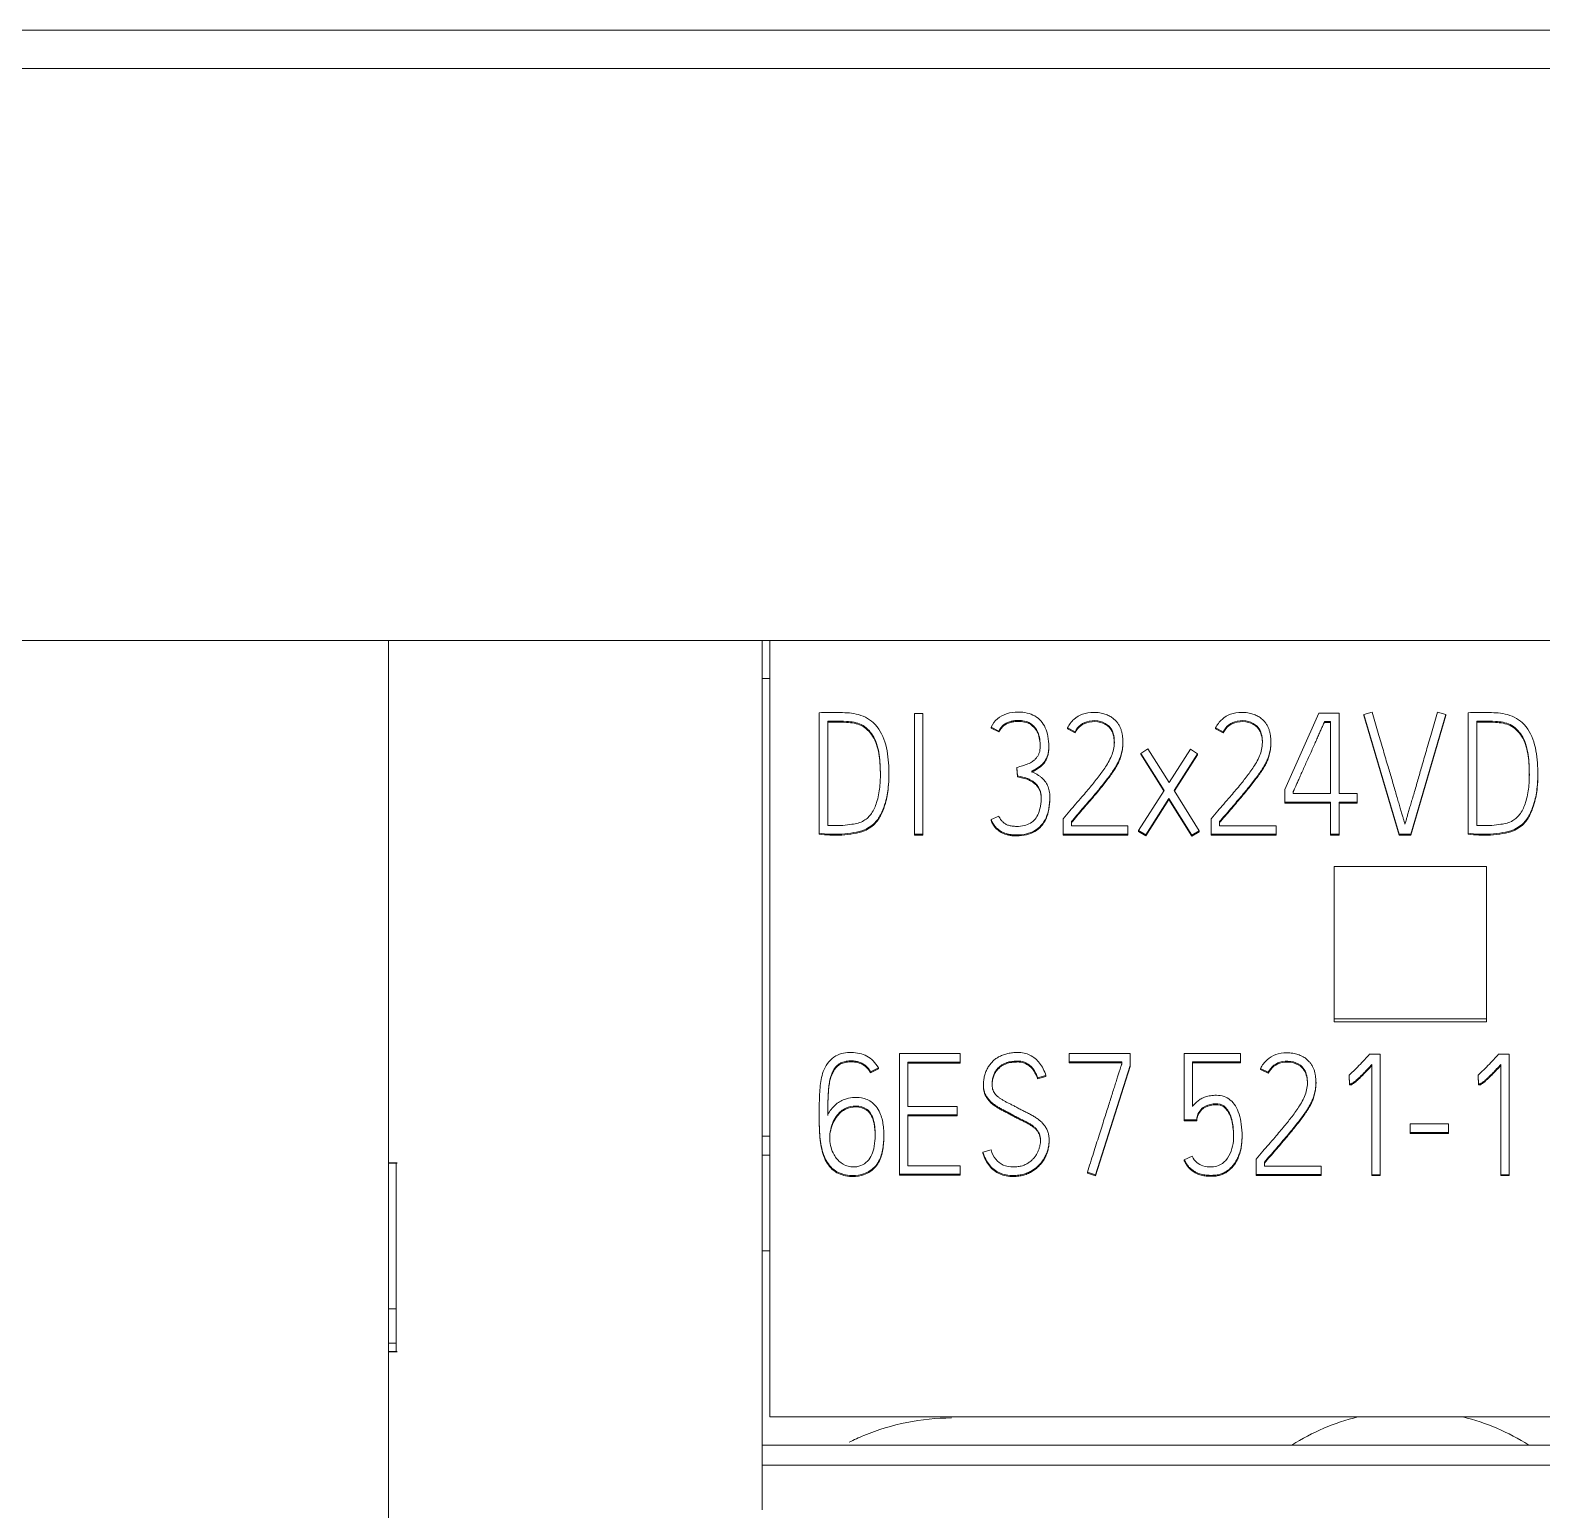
# Model space of a CAD drawing. Header units: millimetres. Extents: x 1359 to 3577, y 1336 to 3557.
# Drawn here: x 2606.47 to 2626.29, y 3042.16 to 3061.56 of the extents above; entities that cross this region are included whole.
import ezdxf

# ---------------------------------------------------------------- set-up
doc = ezdxf.new("R2010")
doc.units = ezdxf.units.MM
doc.layers.add('000-PI-Oprema', color=30, linetype='Continuous', lineweight=5)
doc.layers.add('002-PI-Kabelska kanalica', color=150, linetype='Continuous')

msp = doc.modelspace()

# ---------------------------------------------------------------- linework, layer by layer
at = {"layer": '000-PI-Oprema', "color": 0, "linetype": 'ByBlock', "lineweight": 0}
for p, q in [((2611.171, 3053.556), (2606.271, 3053.556)), ((2616.071, 3053.556), (2611.171, 3053.556)), ((2616.171, 3053.556), (2616.071, 3053.556)), ((2616.171, 3043.373), (2616.171, 3053.556)), ((2640.971, 3053.556), (2616.171, 3053.556)), ((2616.171, 3053.056), (2616.071, 3053.056)), ((2616.818, 3052.607), (2616.818, 3051.027)), ((2616.931, 3052.495), (2616.931, 3051.13)), ((2618.068, 3052.598), (2618.068, 3051.016)), ((2618.178, 3052.598), (2618.068, 3052.598)), ((2618.178, 3051.016), (2618.178, 3052.598)), ((2623.373, 3052.603), (2622.925, 3051.599)), ((2623.638, 3052.603), (2623.373, 3052.603)), ((2623.447, 3052.493), (2623.447, 3052.48)), ((2623.447, 3052.493), (2623.524, 3052.493)), ((2623.447, 3052.48), (2623.524, 3052.48)), ((2623.524, 3052.493), (2623.524, 3051.546)), ((2623.638, 3051.546), (2623.638, 3052.603)), ((2624.07, 3052.614), (2623.962, 3052.583)), ((2623.962, 3052.583), (2624.423, 3051.016)), ((2623.962, 3052.583), (2623.962, 3052.57)), ((2623.962, 3052.57), (2624.423, 3051.003)), ((2624.578, 3051.016), (2625.038, 3052.583)), ((2624.578, 3051.003), (2625.038, 3052.57)), ((2625.038, 3052.583), (2624.929, 3052.614)), ((2625.038, 3052.583), (2625.038, 3052.57)), ((2625.329, 3052.607), (2625.329, 3051.027)), ((2625.442, 3052.495), (2625.442, 3051.13)), ((2619.073, 3052.418), (2619.073, 3052.405)), ((2619.175, 3052.367), (2619.073, 3052.418)), ((2619.175, 3052.355), (2619.073, 3052.405)), ((2619.175, 3052.367), (2619.175, 3052.355)), ((2620.076, 3052.407), (2620.076, 3052.394)), ((2620.176, 3052.356), (2620.076, 3052.407)), ((2620.176, 3052.344), (2620.076, 3052.394)), ((2620.176, 3052.356), (2620.176, 3052.344)), ((2620.801, 3052.215), (2620.801, 3052.227)), ((2622.018, 3052.407), (2622.018, 3052.394)), ((2622.117, 3052.356), (2622.018, 3052.407)), ((2622.117, 3052.344), (2622.018, 3052.394)), ((2622.117, 3052.356), (2622.117, 3052.344)), ((2622.743, 3052.215), (2622.743, 3052.227)), ((2619.83, 3052.157), (2619.83, 3052.178)), ((2621.13, 3052.134), (2621.035, 3052.074)), ((2621.035, 3052.074), (2621.035, 3052.062)), ((2621.035, 3052.074), (2621.341, 3051.588)), ((2621.035, 3052.062), (2621.337, 3051.582)), ((2621.407, 3051.691), (2621.13, 3052.134)), ((2621.687, 3052.13), (2621.407, 3051.691)), ((2621.472, 3051.588), (2621.78, 3052.07)), ((2621.476, 3051.582), (2621.78, 3052.057)), ((2621.78, 3052.07), (2621.687, 3052.13)), ((2621.78, 3052.07), (2621.78, 3052.057)), ((2619.412, 3051.89), (2619.412, 3051.877)), ((2619.419, 3051.78), (2619.412, 3051.89)), ((2619.419, 3051.767), (2619.412, 3051.877)), ((2617.733, 3051.789), (2617.733, 3051.802)), ((2619.419, 3051.78), (2619.419, 3051.767)), ((2626.243, 3051.789), (2626.243, 3051.802)), ((2619.843, 3051.471), (2619.843, 3051.492)), ((2621.341, 3051.588), (2621.008, 3051.064)), ((2621.103, 3051.005), (2621.405, 3051.482)), ((2621.103, 3050.992), (2621.405, 3051.47)), ((2621.405, 3051.482), (2621.707, 3051)), ((2621.405, 3051.482), (2621.405, 3051.47)), ((2621.405, 3051.47), (2621.707, 3050.988)), ((2621.802, 3051.058), (2621.472, 3051.588)), ((2622.925, 3051.599), (2622.925, 3051.436)), ((2622.925, 3051.436), (2622.925, 3051.423)), ((2622.925, 3051.436), (2623.524, 3051.436)), ((2623.036, 3051.546), (2623.036, 3051.575)), ((2623.036, 3051.562), (2623.04, 3051.569)), ((2623.524, 3051.546), (2623.036, 3051.546)), ((2623.524, 3051.436), (2623.524, 3051.016)), ((2623.873, 3051.546), (2623.638, 3051.546)), ((2623.638, 3051.016), (2623.638, 3051.436)), ((2623.638, 3051.436), (2623.873, 3051.436)), ((2623.873, 3051.436), (2623.873, 3051.546)), ((2623.873, 3051.436), (2623.873, 3051.423)), ((2619.073, 3051.205), (2619.175, 3051.251)), ((2622.925, 3051.423), (2623.524, 3051.423)), ((2623.638, 3051.423), (2623.873, 3051.423)), ((2619.073, 3051.205), (2619.073, 3051.192)), ((2620.016, 3051.016), (2620.016, 3051.218)), ((2620.127, 3051.179), (2620.127, 3051.126)), ((2620.127, 3051.126), (2620.868, 3051.126)), ((2620.868, 3051.126), (2620.868, 3051.016)), ((2621.008, 3051.064), (2621.008, 3051.051)), ((2621.008, 3051.064), (2621.103, 3051.005)), ((2621.008, 3051.051), (2621.103, 3050.992)), ((2621.707, 3051), (2621.802, 3051.058)), ((2621.707, 3050.988), (2621.802, 3051.045)), ((2621.802, 3051.058), (2621.802, 3051.045)), ((2621.958, 3051.016), (2621.958, 3051.218)), ((2622.069, 3051.179), (2622.069, 3051.126)), ((2622.069, 3051.126), (2622.81, 3051.126)), ((2622.81, 3051.126), (2622.81, 3051.016)), ((2616.818, 3051.027), (2616.818, 3051.014)), ((2618.068, 3051.016), (2618.178, 3051.016)), ((2618.068, 3051.016), (2618.068, 3051.003)), ((2618.068, 3051.003), (2618.178, 3051.003)), ((2618.178, 3051.016), (2618.178, 3051.003)), ((2620.016, 3051.016), (2620.016, 3051.003)), ((2620.868, 3051.016), (2620.016, 3051.016)), ((2620.868, 3051.003), (2620.016, 3051.003)), ((2620.868, 3051.016), (2620.868, 3051.003)), ((2621.103, 3051.005), (2621.103, 3050.992)), ((2621.707, 3051), (2621.707, 3050.988)), ((2622.81, 3051.016), (2621.958, 3051.016)), ((2621.958, 3051.016), (2621.958, 3051.003)), ((2622.81, 3051.003), (2621.958, 3051.003)), ((2622.81, 3051.016), (2622.81, 3051.003)), ((2623.524, 3051.016), (2623.524, 3051.003)), ((2623.524, 3051.016), (2623.638, 3051.016)), ((2623.524, 3051.003), (2623.638, 3051.003)), ((2623.638, 3051.016), (2623.638, 3051.003)), ((2624.423, 3051.016), (2624.578, 3051.016)), ((2624.423, 3051.016), (2624.423, 3051.003)), ((2624.423, 3051.003), (2624.578, 3051.003)), ((2624.578, 3051.016), (2624.578, 3051.003)), ((2625.329, 3051.027), (2625.329, 3051.014)), ((2623.571, 3050.592), (2623.571, 3048.593)), ((2625.571, 3050.592), (2623.571, 3050.592)), ((2625.571, 3048.593), (2625.571, 3050.592)), ((2623.571, 3048.593), (2623.571, 3048.555)), ((2623.571, 3048.593), (2625.571, 3048.593)), ((2623.571, 3048.555), (2625.571, 3048.555)), ((2625.571, 3048.593), (2625.571, 3048.555)), ((2617.872, 3048.139), (2617.872, 3046.557)), ((2618.669, 3048.139), (2617.872, 3048.139)), ((2618.669, 3048.027), (2618.669, 3048.139)), ((2620.098, 3048.141), (2620.098, 3048.029)), ((2620.897, 3048.141), (2620.098, 3048.141)), ((2620.897, 3047.981), (2620.897, 3048.141)), ((2621.603, 3048.139), (2622.342, 3048.139)), ((2621.603, 3047.268), (2621.603, 3048.139)), ((2622.342, 3048.139), (2622.342, 3048.029)), ((2624.037, 3048.13), (2624.177, 3048.13)), ((2624.177, 3048.13), (2624.177, 3046.55)), ((2625.728, 3048.13), (2625.868, 3048.13)), ((2625.868, 3048.13), (2625.868, 3046.55)), ((2617.595, 3047.95), (2617.493, 3047.897)), ((2617.595, 3047.937), (2617.493, 3047.884)), ((2617.493, 3047.897), (2617.493, 3047.884)), ((2617.595, 3047.95), (2617.595, 3047.937)), ((2617.983, 3047.446), (2617.983, 3048.027)), ((2617.983, 3048.027), (2618.669, 3048.027)), ((2617.983, 3048.014), (2618.669, 3048.014)), ((2618.669, 3048.027), (2618.669, 3048.014)), ((2620.098, 3048.029), (2620.098, 3048.016)), ((2620.098, 3048.029), (2620.786, 3048.029)), ((2620.098, 3048.016), (2620.786, 3048.016)), ((2620.442, 3046.546), (2620.897, 3047.981)), ((2620.442, 3046.533), (2620.897, 3047.968)), ((2620.786, 3048.029), (2620.786, 3047.998)), ((2620.897, 3047.981), (2620.897, 3047.968)), ((2621.714, 3048.029), (2621.714, 3047.444)), ((2622.342, 3048.029), (2621.714, 3048.029)), ((2622.342, 3048.016), (2621.714, 3048.016)), ((2622.342, 3048.029), (2622.342, 3048.016)), ((2622.608, 3047.943), (2622.608, 3047.931)), ((2622.708, 3047.893), (2622.608, 3047.943)), ((2622.708, 3047.88), (2622.608, 3047.931)), ((2622.708, 3047.893), (2622.708, 3047.88)), ((2624.066, 3046.55), (2624.066, 3047.994)), ((2625.757, 3046.55), (2625.757, 3047.994)), ((2618.973, 3047.728), (2618.973, 3047.716)), ((2619.792, 3047.849), (2619.683, 3047.818)), ((2619.792, 3047.836), (2619.683, 3047.805)), ((2619.683, 3047.818), (2619.683, 3047.805)), ((2619.792, 3047.849), (2619.792, 3047.836)), ((2623.334, 3047.751), (2623.334, 3047.764)), ((2623.768, 3047.856), (2623.768, 3047.843)), ((2623.775, 3047.739), (2623.768, 3047.856)), ((2623.775, 3047.726), (2623.768, 3047.843)), ((2623.775, 3047.739), (2623.775, 3047.726)), ((2625.459, 3047.856), (2625.459, 3047.843)), ((2625.466, 3047.739), (2625.459, 3047.856)), ((2625.466, 3047.726), (2625.459, 3047.843)), ((2625.466, 3047.739), (2625.466, 3047.726)), ((2616.818, 3047.354), (2616.818, 3047.342)), ((2618.627, 3047.446), (2617.983, 3047.446)), ((2617.983, 3046.667), (2617.983, 3047.336)), ((2617.983, 3047.336), (2618.627, 3047.336)), ((2617.983, 3047.323), (2618.627, 3047.323)), ((2618.627, 3047.336), (2618.627, 3047.446)), ((2618.627, 3047.336), (2618.627, 3047.323)), ((2621.603, 3047.268), (2621.603, 3047.255)), ((2621.771, 3047.268), (2621.603, 3047.268)), ((2621.771, 3047.255), (2621.603, 3047.255)), ((2621.771, 3047.268), (2621.771, 3047.255)), ((2624.567, 3047.215), (2624.567, 3047.102)), ((2625.073, 3047.215), (2624.567, 3047.215)), ((2624.567, 3047.102), (2624.567, 3047.09)), ((2624.567, 3047.102), (2625.073, 3047.102)), ((2624.567, 3047.09), (2625.073, 3047.09)), ((2625.073, 3047.102), (2625.073, 3047.215)), ((2625.073, 3047.102), (2625.073, 3047.09)), ((2616.071, 3047.056), (2616.171, 3047.056)), ((2617.666, 3047.052), (2617.666, 3047.065)), ((2618.966, 3046.845), (2619.075, 3046.876)), ((2619.834, 3046.991), (2619.834, 3047.003)), ((2622.364, 3047.049), (2622.364, 3047.062)), ((2611.284, 3046.706), (2611.171, 3046.706)), ((2611.284, 3046.7), (2611.171, 3046.7)), ((2616.171, 3046.806), (2616.071, 3046.806)), ((2618.966, 3046.845), (2618.966, 3046.832)), ((2621.607, 3046.746), (2621.709, 3046.792)), ((2621.607, 3046.746), (2621.607, 3046.733)), ((2622.548, 3046.552), (2622.548, 3046.755)), ((2622.659, 3046.715), (2622.659, 3046.662)), ((2617.872, 3046.557), (2617.872, 3046.544)), ((2617.872, 3046.557), (2618.669, 3046.557)), ((2617.872, 3046.544), (2618.669, 3046.544)), ((2618.669, 3046.667), (2617.983, 3046.667)), ((2618.669, 3046.557), (2618.669, 3046.667)), ((2618.669, 3046.557), (2618.669, 3046.544)), ((2620.335, 3046.581), (2620.442, 3046.546)), ((2620.335, 3046.581), (2620.335, 3046.568)), ((2620.335, 3046.568), (2620.442, 3046.533)), ((2620.442, 3046.546), (2620.442, 3046.533)), ((2622.548, 3046.552), (2622.548, 3046.539)), ((2623.4, 3046.552), (2622.548, 3046.552)), ((2623.4, 3046.539), (2622.548, 3046.539)), ((2622.659, 3046.662), (2623.4, 3046.662)), ((2623.4, 3046.662), (2623.4, 3046.552)), ((2623.4, 3046.552), (2623.4, 3046.539)), ((2624.066, 3046.55), (2624.066, 3046.537)), ((2624.177, 3046.55), (2624.066, 3046.55)), ((2624.177, 3046.537), (2624.066, 3046.537)), ((2624.177, 3046.55), (2624.177, 3046.537)), ((2625.757, 3046.55), (2625.757, 3046.537)), ((2625.868, 3046.55), (2625.757, 3046.55)), ((2625.868, 3046.537), (2625.757, 3046.537)), ((2625.868, 3046.55), (2625.868, 3046.537)), ((2616.171, 3045.551), (2616.071, 3045.551)), ((2611.271, 3044.791), (2611.171, 3044.791)), ((2611.271, 3044.791), (2611.271, 3044.341)), ((2611.271, 3044.341), (2611.171, 3044.341)), ((2611.171, 3044.231), (2611.284, 3044.231)), ((2611.171, 3044.228), (2611.284, 3044.228)), ((2640.971, 3043.373), (2616.171, 3043.373)), ((2641.071, 3043.005), (2616.071, 3043.005)), ((2616.071, 3042.742), (2616.071, 3042.156)), ((2641.071, 3042.742), (2616.071, 3042.742))]:
    msp.add_line(p, q, dxfattribs=at)
for start, end in [(103.753, 122.3801), (57.6199, 76.247)]:
    msp.add_arc((2624.571, 3040.556), 2.9, start, end, dxfattribs=at)
for points, knots in [([(2611.171, 3053.556), (2611.171, 3052.471), (2611.171, 3048.866), (2611.171, 3044.884), (2611.171, 3041.987), (2611.171, 3041.612)], [0, 0, 0, 0, 0.272684, 0.906013, 1, 1, 1, 1]), ([(2611.171, 3053.556), (2611.171, 3052.471), (2611.171, 3048.866), (2611.171, 3044.884), (2611.171, 3041.987), (2611.171, 3041.612)], [0, 0, 0, 0, 0.272684, 0.906013, 1, 1, 1, 1]), ([(2616.071, 3053.556), (2616.071, 3052.471), (2616.071, 3048.868), (2616.071, 3045.263), (2616.071, 3042.742)], [0, 0, 0, 0, 0.301146, 1, 1, 1, 1]), ([(2616.818, 3051.027), (2616.865, 3051.021), (2616.963, 3051.013), (2617.116, 3051.013), (2617.268, 3051.031), (2617.428, 3051.068), (2617.563, 3051.163), (2617.642, 3051.299), (2617.697, 3051.452), (2617.734, 3051.657), (2617.735, 3051.926), (2617.702, 3052.221), (2617.56, 3052.489), (2617.309, 3052.608), (2617.061, 3052.609), (2616.9, 3052.611), (2616.818, 3052.607)], [0, 0, 0, 0, 0.048928, 0.10152, 0.156673, 0.206259, 0.270351, 0.31956, 0.366981, 0.439378, 0.534587, 0.645045, 0.746603, 0.832762, 0.916147, 1, 1, 1, 1]), ([(2616.931, 3051.13), (2616.998, 3051.126), (2617.104, 3051.126), (2617.262, 3051.144), (2617.404, 3051.175), (2617.516, 3051.288), (2617.583, 3051.444), (2617.619, 3051.63), (2617.623, 3051.851), (2617.61, 3052.082), (2617.543, 3052.31), (2617.382, 3052.47), (2617.19, 3052.497), (2617.043, 3052.495), (2616.961, 3052.495), (2616.931, 3052.495)], [0, 0, 0, 0, 0.085013, 0.135874, 0.205821, 0.265138, 0.333279, 0.422662, 0.50952, 0.618636, 0.722487, 0.80996, 0.894466, 0.962458, 1, 1, 1, 1]), ([(2617.621, 3051.785), (2617.621, 3051.797), (2617.62, 3051.893), (2617.61, 3052.069), (2617.543, 3052.297), (2617.382, 3052.458), (2617.19, 3052.484), (2617.043, 3052.482), (2616.961, 3052.482), (2616.931, 3052.482)], [0, 0, 0, 0, 0.030851, 0.246457, 0.451657, 0.624495, 0.791473, 0.92582, 1, 1, 1, 1]), ([(2619.073, 3052.418), (2619.092, 3052.461), (2619.15, 3052.534), (2619.278, 3052.605), (2619.416, 3052.621), (2619.543, 3052.609), (2619.648, 3052.57), (2619.73, 3052.502), (2619.79, 3052.409), (2619.823, 3052.294), (2619.831, 3052.193), (2619.828, 3052.118), (2619.822, 3052.075), (2619.811, 3052.037), (2619.796, 3052.003), (2619.778, 3051.973), (2619.757, 3051.947), (2619.734, 3051.923), (2619.709, 3051.902), (2619.683, 3051.884), (2619.657, 3051.868), (2619.63, 3051.853), (2619.612, 3051.843), (2619.603, 3051.839)], [0, 0, 0, 0, 0.090044, 0.177969, 0.277991, 0.355408, 0.424426, 0.491004, 0.560177, 0.636379, 0.72419, 0.755913, 0.784262, 0.809647, 0.83316, 0.855708, 0.877614, 0.899011, 0.919895, 0.94045, 0.960699, 0.980541, 1, 1, 1, 1]), ([(2619.412, 3051.89), (2619.424, 3051.893), (2619.448, 3051.9), (2619.484, 3051.911), (2619.52, 3051.922), (2619.555, 3051.935), (2619.588, 3051.951), (2619.618, 3051.969), (2619.645, 3051.991), (2619.669, 3052.017), (2619.69, 3052.046), (2619.706, 3052.08), (2619.715, 3052.121), (2619.719, 3052.213), (2619.706, 3052.346), (2619.594, 3052.488), (2619.475, 3052.507), (2619.405, 3052.505), (2619.382, 3052.504), (2619.359, 3052.501), (2619.336, 3052.496), (2619.313, 3052.489), (2619.29, 3052.481), (2619.268, 3052.47), (2619.247, 3052.456), (2619.226, 3052.439), (2619.207, 3052.419), (2619.19, 3052.394), (2619.18, 3052.377), (2619.175, 3052.367)], [0, 0, 0, 0, 0.029364, 0.059027, 0.088993, 0.118548, 0.147162, 0.175106, 0.202604, 0.230099, 0.258166, 0.287672, 0.320058, 0.356367, 0.509421, 0.627625, 0.757774, 0.775505, 0.793677, 0.812339, 0.831209, 0.85007, 0.86906, 0.888397, 0.908411, 0.929359, 0.951405, 0.974839, 1, 1, 1, 1]), ([(2619.716, 3052.168), (2619.716, 3052.227), (2619.703, 3052.338), (2619.594, 3052.475), (2619.475, 3052.495), (2619.405, 3052.493), (2619.382, 3052.491), (2619.359, 3052.488), (2619.336, 3052.483), (2619.313, 3052.477), (2619.29, 3052.468), (2619.268, 3052.457), (2619.247, 3052.443), (2619.226, 3052.426), (2619.207, 3052.406), (2619.19, 3052.382), (2619.18, 3052.364), (2619.175, 3052.355)], [0, 0, 0, 0, 0.222922, 0.410158, 0.616314, 0.644399, 0.673184, 0.702745, 0.732635, 0.762511, 0.792591, 0.823221, 0.854923, 0.888104, 0.923025, 0.960145, 1, 1, 1, 1]), ([(2620.016, 3051.218), (2620.045, 3051.252), (2620.101, 3051.316), (2620.184, 3051.411), (2620.279, 3051.521), (2620.383, 3051.643), (2620.491, 3051.78), (2620.592, 3051.919), (2620.677, 3052.078), (2620.701, 3052.26), (2620.649, 3052.432), (2620.503, 3052.503), (2620.367, 3052.509), (2620.242, 3052.456), (2620.194, 3052.394), (2620.176, 3052.356)], [0, 0, 0, 0, 0.068794, 0.128406, 0.193582, 0.291346, 0.373604, 0.45943, 0.554437, 0.645803, 0.738171, 0.803969, 0.878932, 0.940491, 1, 1, 1, 1]), ([(2620.076, 3052.407), (2620.095, 3052.45), (2620.152, 3052.525), (2620.273, 3052.599), (2620.382, 3052.613), (2620.457, 3052.611), (2620.496, 3052.606), (2620.532, 3052.599), (2620.565, 3052.589), (2620.595, 3052.578), (2620.623, 3052.566), (2620.647, 3052.552), (2620.669, 3052.537), (2620.688, 3052.521), (2620.705, 3052.504), (2620.72, 3052.487), (2620.738, 3052.465), (2620.756, 3052.435), (2620.774, 3052.396), (2620.787, 3052.355), (2620.795, 3052.313), (2620.8, 3052.271), (2620.802, 3052.23), (2620.801, 3052.191), (2620.797, 3052.153), (2620.792, 3052.117), (2620.784, 3052.081), (2620.775, 3052.047), (2620.762, 3052.008), (2620.742, 3051.962), (2620.712, 3051.907), (2620.675, 3051.849), (2620.632, 3051.787), (2620.582, 3051.721), (2620.528, 3051.651), (2620.468, 3051.579), (2620.405, 3051.503), (2620.338, 3051.425), (2620.269, 3051.345), (2620.198, 3051.262), (2620.151, 3051.207), (2620.127, 3051.179)], [0, 0, 0, 0, 0.061339, 0.118477, 0.180647, 0.199061, 0.216082, 0.231833, 0.246526, 0.260308, 0.273254, 0.285426, 0.29689, 0.307753, 0.31802, 0.327627, 0.336606, 0.355189, 0.37361, 0.392165, 0.410785, 0.42927, 0.447741, 0.464235, 0.480574, 0.496814, 0.51268, 0.527892, 0.542508, 0.566365, 0.593275, 0.623397, 0.656474, 0.692185, 0.730563, 0.771282, 0.814001, 0.858722, 0.904903, 0.951996, 1, 1, 1, 1]), ([(2620.689, 3052.21), (2620.689, 3052.223), (2620.686, 3052.297), (2620.649, 3052.419), (2620.503, 3052.49), (2620.367, 3052.496), (2620.242, 3052.443), (2620.194, 3052.381), (2620.176, 3052.344)], [0, 0, 0, 0, 0.051721, 0.299015, 0.475174, 0.675868, 0.840679, 1, 1, 1, 1]), ([(2621.958, 3051.218), (2621.987, 3051.252), (2622.042, 3051.316), (2622.126, 3051.411), (2622.221, 3051.521), (2622.325, 3051.643), (2622.433, 3051.78), (2622.534, 3051.919), (2622.619, 3052.078), (2622.642, 3052.26), (2622.59, 3052.432), (2622.444, 3052.503), (2622.309, 3052.509), (2622.184, 3052.456), (2622.136, 3052.394), (2622.117, 3052.356)], [0, 0, 0, 0, 0.068794, 0.128406, 0.193582, 0.291346, 0.373604, 0.45943, 0.554437, 0.645803, 0.738171, 0.803969, 0.878932, 0.940491, 1, 1, 1, 1]), ([(2622.018, 3052.407), (2622.037, 3052.45), (2622.093, 3052.525), (2622.215, 3052.599), (2622.323, 3052.613), (2622.399, 3052.611), (2622.438, 3052.606), (2622.474, 3052.599), (2622.507, 3052.589), (2622.537, 3052.578), (2622.564, 3052.566), (2622.589, 3052.552), (2622.611, 3052.537), (2622.63, 3052.521), (2622.647, 3052.504), (2622.661, 3052.487), (2622.679, 3052.465), (2622.698, 3052.435), (2622.716, 3052.396), (2622.728, 3052.355), (2622.737, 3052.313), (2622.742, 3052.271), (2622.744, 3052.23), (2622.742, 3052.191), (2622.739, 3052.153), (2622.734, 3052.117), (2622.726, 3052.081), (2622.717, 3052.047), (2622.703, 3052.008), (2622.684, 3051.962), (2622.654, 3051.907), (2622.617, 3051.849), (2622.573, 3051.787), (2622.524, 3051.721), (2622.469, 3051.651), (2622.41, 3051.579), (2622.347, 3051.503), (2622.28, 3051.425), (2622.211, 3051.345), (2622.14, 3051.262), (2622.093, 3051.207), (2622.069, 3051.179)], [0, 0, 0, 0, 0.061339, 0.118477, 0.180647, 0.199061, 0.216082, 0.231833, 0.246526, 0.260308, 0.273254, 0.285426, 0.29689, 0.307753, 0.31802, 0.327627, 0.336606, 0.355189, 0.37361, 0.392165, 0.410785, 0.42927, 0.447741, 0.464235, 0.480574, 0.496814, 0.51268, 0.527892, 0.542508, 0.566365, 0.593275, 0.623397, 0.656474, 0.692185, 0.730563, 0.771282, 0.814001, 0.858722, 0.904903, 0.951996, 1, 1, 1, 1]), ([(2622.631, 3052.21), (2622.631, 3052.223), (2622.627, 3052.297), (2622.59, 3052.419), (2622.444, 3052.49), (2622.309, 3052.496), (2622.184, 3052.443), (2622.136, 3052.381), (2622.117, 3052.344)], [0, 0, 0, 0, 0.051721, 0.299015, 0.475174, 0.675868, 0.840679, 1, 1, 1, 1]), ([(2623.036, 3051.575), (2623.038, 3051.578), (2623.043, 3051.589), (2623.054, 3051.613), (2623.07, 3051.649), (2623.091, 3051.695), (2623.115, 3051.749), (2623.142, 3051.81), (2623.172, 3051.876), (2623.203, 3051.946), (2623.236, 3052.018), (2623.269, 3052.091), (2623.301, 3052.163), (2623.331, 3052.23), (2623.359, 3052.294), (2623.384, 3052.351), (2623.406, 3052.402), (2623.425, 3052.442), (2623.438, 3052.472), (2623.444, 3052.487), (2623.447, 3052.493)], [0, 0, 0, 0, 0.010734, 0.036404, 0.077011, 0.128795, 0.187998, 0.254619, 0.326966, 0.403344, 0.483752, 0.564544, 0.642072, 0.716335, 0.785641, 0.848294, 0.904294, 0.950045, 0.981947, 1, 1, 1, 1]), ([(2624.501, 3051.148), (2624.499, 3051.154), (2624.493, 3051.171), (2624.484, 3051.203), (2624.471, 3051.246), (2624.455, 3051.298), (2624.438, 3051.359), (2624.418, 3051.426), (2624.397, 3051.499), (2624.374, 3051.578), (2624.35, 3051.662), (2624.324, 3051.748), (2624.299, 3051.835), (2624.259, 3051.965), (2624.208, 3052.143), (2624.14, 3052.373), (2624.094, 3052.532), (2624.07, 3052.614)], [0, 0, 0, 0, 0.013272, 0.034859, 0.06476, 0.101229, 0.142516, 0.188621, 0.238884, 0.292645, 0.349905, 0.409112, 0.468717, 0.528719, 0.675164, 0.832258, 1, 1, 1, 1]), ([(2624.929, 3052.614), (2624.905, 3052.532), (2624.858, 3052.373), (2624.79, 3052.143), (2624.739, 3051.965), (2624.702, 3051.835), (2624.677, 3051.748), (2624.652, 3051.662), (2624.628, 3051.578), (2624.604, 3051.499), (2624.582, 3051.426), (2624.562, 3051.359), (2624.544, 3051.298), (2624.529, 3051.246), (2624.517, 3051.203), (2624.508, 3051.171), (2624.503, 3051.154), (2624.501, 3051.148)], [0, 0, 0, 0, 0.167989, 0.325145, 0.471471, 0.531274, 0.590769, 0.649955, 0.70726, 0.76111, 0.811506, 0.857719, 0.899023, 0.935417, 0.96522, 0.986746, 1, 1, 1, 1]), ([(2625.329, 3051.027), (2625.376, 3051.021), (2625.474, 3051.013), (2625.626, 3051.013), (2625.778, 3051.031), (2625.939, 3051.068), (2626.073, 3051.163), (2626.152, 3051.299), (2626.208, 3051.452), (2626.244, 3051.657), (2626.245, 3051.926), (2626.212, 3052.221), (2626.07, 3052.489), (2625.82, 3052.608), (2625.572, 3052.609), (2625.41, 3052.611), (2625.329, 3052.607)], [0, 0, 0, 0, 0.048928, 0.10152, 0.156673, 0.206259, 0.270351, 0.31956, 0.366981, 0.439378, 0.534587, 0.645045, 0.746603, 0.832762, 0.916147, 1, 1, 1, 1]), ([(2625.442, 3051.13), (2625.508, 3051.126), (2625.614, 3051.126), (2625.773, 3051.144), (2625.914, 3051.175), (2626.027, 3051.288), (2626.093, 3051.444), (2626.129, 3051.63), (2626.134, 3051.851), (2626.121, 3052.082), (2626.054, 3052.31), (2625.892, 3052.47), (2625.7, 3052.497), (2625.553, 3052.495), (2625.471, 3052.495), (2625.442, 3052.495)], [0, 0, 0, 0, 0.085013, 0.135874, 0.205821, 0.265138, 0.333279, 0.422662, 0.50952, 0.618636, 0.722487, 0.80996, 0.894466, 0.962458, 1, 1, 1, 1]), ([(2626.132, 3051.785), (2626.132, 3051.797), (2626.131, 3051.893), (2626.121, 3052.069), (2626.054, 3052.297), (2625.892, 3052.458), (2625.7, 3052.484), (2625.553, 3052.482), (2625.471, 3052.482), (2625.442, 3052.482)], [0, 0, 0, 0, 0.030851, 0.246457, 0.451657, 0.624495, 0.791473, 0.92582, 1, 1, 1, 1]), ([(2619.83, 3052.154), (2619.83, 3052.153), (2619.829, 3052.136), (2619.828, 3052.105), (2619.822, 3052.062), (2619.811, 3052.024), (2619.796, 3051.991), (2619.778, 3051.96), (2619.757, 3051.934), (2619.734, 3051.91), (2619.709, 3051.889), (2619.683, 3051.871), (2619.657, 3051.855), (2619.63, 3051.84), (2619.612, 3051.831), (2619.603, 3051.826)], [0, 0, 0, 0, 0.004463, 0.118969, 0.221294, 0.31292, 0.39779, 0.479177, 0.55825, 0.63548, 0.710862, 0.785053, 0.858141, 0.929761, 1, 1, 1, 1]), ([(2620.801, 3052.216), (2620.801, 3052.216), (2620.802, 3052.203), (2620.801, 3052.178), (2620.797, 3052.141), (2620.792, 3052.104), (2620.784, 3052.068), (2620.775, 3052.034), (2620.762, 3051.996), (2620.742, 3051.949), (2620.712, 3051.895), (2620.675, 3051.836), (2620.632, 3051.774), (2620.582, 3051.708), (2620.528, 3051.639), (2620.468, 3051.566), (2620.405, 3051.491), (2620.338, 3051.413), (2620.269, 3051.332), (2620.198, 3051.25), (2620.151, 3051.194), (2620.127, 3051.166)], [0, 0, 0, 0, 0.000351, 0.030208, 0.059783, 0.089178, 0.117897, 0.145433, 0.17189, 0.215074, 0.263783, 0.318309, 0.378181, 0.442821, 0.512289, 0.585996, 0.663321, 0.744272, 0.827864, 0.913107, 1, 1, 1, 1]), ([(2622.743, 3052.216), (2622.743, 3052.216), (2622.743, 3052.203), (2622.742, 3052.178), (2622.739, 3052.141), (2622.734, 3052.104), (2622.726, 3052.068), (2622.717, 3052.034), (2622.703, 3051.996), (2622.684, 3051.949), (2622.654, 3051.895), (2622.617, 3051.836), (2622.573, 3051.774), (2622.524, 3051.708), (2622.469, 3051.639), (2622.41, 3051.566), (2622.347, 3051.491), (2622.28, 3051.413), (2622.211, 3051.332), (2622.14, 3051.25), (2622.093, 3051.194), (2622.069, 3051.166)], [0, 0, 0, 0, 0.000351, 0.030208, 0.059783, 0.089178, 0.117897, 0.145433, 0.17189, 0.215074, 0.263783, 0.318309, 0.378181, 0.442821, 0.512289, 0.585996, 0.663321, 0.744272, 0.827864, 0.913107, 1, 1, 1, 1]), ([(2619.603, 3051.839), (2619.615, 3051.833), (2619.639, 3051.82), (2619.672, 3051.8), (2619.704, 3051.78), (2619.733, 3051.759), (2619.758, 3051.735), (2619.78, 3051.71), (2619.799, 3051.681), (2619.814, 3051.651), (2619.827, 3051.617), (2619.836, 3051.581), (2619.842, 3051.542), (2619.844, 3051.465), (2619.836, 3051.358), (2619.8, 3051.232), (2619.737, 3051.13), (2619.647, 3051.055), (2619.534, 3051.012), (2619.434, 3051.003), (2619.359, 3051.006), (2619.314, 3051.011), (2619.273, 3051.021), (2619.238, 3051.034), (2619.206, 3051.05), (2619.177, 3051.068), (2619.152, 3051.088), (2619.13, 3051.109), (2619.113, 3051.133), (2619.097, 3051.157), (2619.084, 3051.181), (2619.076, 3051.197), (2619.073, 3051.205)], [0, 0, 0, 0, 0.025257, 0.04947, 0.072678, 0.09489, 0.116257, 0.13704, 0.157793, 0.179079, 0.201165, 0.224382, 0.249105, 0.275597, 0.367907, 0.447752, 0.519784, 0.588829, 0.660512, 0.741164, 0.772461, 0.800616, 0.825923, 0.849188, 0.871088, 0.891868, 0.911666, 0.930597, 0.948935, 0.96669, 0.983692, 1, 1, 1, 1]), ([(2616.818, 3051.014), (2616.865, 3051.008), (2616.963, 3051), (2617.116, 3051.001), (2617.268, 3051.018), (2617.428, 3051.055), (2617.563, 3051.15), (2617.642, 3051.286), (2617.697, 3051.439), (2617.727, 3051.609), (2617.733, 3051.734), (2617.733, 3051.789)], [0, 0, 0, 0, 0.098443, 0.204258, 0.315227, 0.414995, 0.543949, 0.642959, 0.738369, 0.884032, 1, 1, 1, 1]), ([(2619.175, 3051.251), (2619.181, 3051.236), (2619.196, 3051.209), (2619.225, 3051.174), (2619.26, 3051.147), (2619.302, 3051.129), (2619.352, 3051.119), (2619.422, 3051.115), (2619.504, 3051.122), (2619.589, 3051.154), (2619.655, 3051.21), (2619.699, 3051.29), (2619.724, 3051.39), (2619.732, 3051.479), (2619.728, 3051.547), (2619.718, 3051.587), (2619.702, 3051.622), (2619.681, 3051.653), (2619.656, 3051.681), (2619.627, 3051.704), (2619.595, 3051.724), (2619.562, 3051.74), (2619.527, 3051.754), (2619.491, 3051.764), (2619.455, 3051.773), (2619.431, 3051.778), (2619.419, 3051.78)], [0, 0, 0, 0, 0.036915, 0.070606, 0.102584, 0.136025, 0.174009, 0.217714, 0.293477, 0.358868, 0.420065, 0.485571, 0.562465, 0.654475, 0.687582, 0.718308, 0.747613, 0.776093, 0.803947, 0.831767, 0.859738, 0.887815, 0.916282, 0.944737, 0.97262, 1, 1, 1, 1]), ([(2619.73, 3051.478), (2619.73, 3051.483), (2619.73, 3051.502), (2619.728, 3051.534), (2619.718, 3051.574), (2619.702, 3051.61), (2619.681, 3051.641), (2619.656, 3051.668), (2619.627, 3051.692), (2619.595, 3051.711), (2619.562, 3051.728), (2619.527, 3051.741), (2619.491, 3051.751), (2619.455, 3051.76), (2619.431, 3051.765), (2619.419, 3051.767)], [0, 0, 0, 0, 0.02887, 0.121921, 0.208278, 0.290642, 0.370687, 0.448975, 0.527165, 0.60578, 0.684693, 0.764704, 0.844679, 0.923045, 1, 1, 1, 1]), ([(2625.329, 3051.014), (2625.376, 3051.008), (2625.474, 3051), (2625.626, 3051.001), (2625.778, 3051.018), (2625.939, 3051.055), (2626.073, 3051.15), (2626.152, 3051.286), (2626.208, 3051.439), (2626.238, 3051.609), (2626.243, 3051.734), (2626.243, 3051.789)], [0, 0, 0, 0, 0.098443, 0.204258, 0.315227, 0.414995, 0.543949, 0.642959, 0.738369, 0.884032, 1, 1, 1, 1]), ([(2619.843, 3051.479), (2619.843, 3051.432), (2619.835, 3051.343), (2619.8, 3051.219), (2619.737, 3051.117), (2619.647, 3051.043), (2619.534, 3051), (2619.434, 3050.99), (2619.359, 3050.993), (2619.314, 3050.999), (2619.273, 3051.009), (2619.238, 3051.022), (2619.206, 3051.037), (2619.177, 3051.055), (2619.152, 3051.075), (2619.13, 3051.097), (2619.113, 3051.12), (2619.097, 3051.144), (2619.084, 3051.168), (2619.076, 3051.184), (2619.073, 3051.192)], [0, 0, 0, 0, 0.121082, 0.232106, 0.332265, 0.428272, 0.527947, 0.640092, 0.683609, 0.722759, 0.757948, 0.790298, 0.82075, 0.849643, 0.877172, 0.903496, 0.928994, 0.953682, 0.977324, 1, 1, 1, 1]), ([(2616.931, 3047.34), (2616.957, 3047.388), (2617.018, 3047.465), (2617.136, 3047.542), (2617.259, 3047.564), (2617.387, 3047.563), (2617.535, 3047.501), (2617.632, 3047.35), (2617.667, 3047.169), (2617.668, 3046.988), (2617.642, 3046.804), (2617.556, 3046.633), (2617.389, 3046.542), (2617.203, 3046.532), (2617.015, 3046.585), (2616.878, 3046.762), (2616.828, 3046.991), (2616.817, 3047.239), (2616.818, 3047.483), (2616.827, 3047.715), (2616.866, 3047.94), (2617.016, 3048.128), (2617.241, 3048.166), (2617.458, 3048.12), (2617.554, 3048.019), (2617.595, 3047.95)], [0, 0, 0, 0, 0.03564, 0.067865, 0.092923, 0.119268, 0.154068, 0.197126, 0.234707, 0.279879, 0.320329, 0.360962, 0.405677, 0.442102, 0.485709, 0.532505, 0.586175, 0.644312, 0.701767, 0.753421, 0.803151, 0.856352, 0.904259, 0.950465, 1, 1, 1, 1]), ([(2619.075, 3046.876), (2619.084, 3046.831), (2619.124, 3046.749), (2619.231, 3046.664), (2619.341, 3046.648), (2619.426, 3046.654), (2619.482, 3046.665), (2619.531, 3046.686), (2619.573, 3046.712), (2619.61, 3046.742), (2619.641, 3046.776), (2619.667, 3046.812), (2619.688, 3046.851), (2619.702, 3046.89), (2619.713, 3046.93), (2619.719, 3046.967), (2619.722, 3047.006), (2619.719, 3047.045), (2619.709, 3047.084), (2619.692, 3047.117), (2619.669, 3047.147), (2619.642, 3047.174), (2619.611, 3047.198), (2619.576, 3047.221), (2619.538, 3047.242), (2619.496, 3047.262), (2619.453, 3047.283), (2619.408, 3047.305), (2619.363, 3047.329), (2619.317, 3047.355), (2619.27, 3047.38), (2619.223, 3047.404), (2619.178, 3047.428), (2619.136, 3047.454), (2619.097, 3047.482), (2619.062, 3047.513), (2619.032, 3047.547), (2619.006, 3047.584), (2618.986, 3047.626), (2618.975, 3047.674), (2618.972, 3047.729), (2618.975, 3047.787), (2618.986, 3047.846), (2619.004, 3047.901), (2619.028, 3047.952), (2619.058, 3047.997), (2619.094, 3048.038), (2619.136, 3048.073), (2619.183, 3048.101), (2619.236, 3048.124), (2619.294, 3048.141), (2619.356, 3048.15), (2619.428, 3048.154), (2619.505, 3048.147), (2619.584, 3048.12), (2619.654, 3048.075), (2619.713, 3048.014), (2619.76, 3047.937), (2619.782, 3047.879), (2619.792, 3047.849)], [0, 0, 0, 0, 0.042395, 0.079774, 0.121236, 0.140075, 0.157254, 0.173247, 0.188397, 0.202796, 0.216711, 0.230265, 0.243508, 0.256652, 0.269293, 0.280934, 0.291684, 0.304893, 0.316879, 0.328106, 0.339273, 0.350814, 0.362909, 0.375637, 0.388999, 0.403044, 0.417696, 0.432849, 0.448511, 0.464937, 0.481153, 0.497163, 0.51278, 0.527863, 0.542482, 0.556645, 0.570443, 0.584077, 0.597961, 0.612786, 0.629037, 0.64828, 0.666584, 0.684253, 0.701354, 0.717933, 0.734308, 0.750738, 0.767515, 0.784992, 0.803232, 0.822275, 0.842375, 0.868294, 0.892965, 0.917787, 0.943448, 0.970498, 1, 1, 1, 1]), ([(2622.608, 3047.943), (2622.627, 3047.986), (2622.684, 3048.061), (2622.805, 3048.136), (2622.914, 3048.15), (2622.989, 3048.147), (2623.028, 3048.143), (2623.064, 3048.135), (2623.097, 3048.126), (2623.127, 3048.115), (2623.155, 3048.102), (2623.179, 3048.089), (2623.201, 3048.074), (2623.22, 3048.057), (2623.237, 3048.04), (2623.252, 3048.024), (2623.27, 3048.001), (2623.288, 3047.971), (2623.306, 3047.933), (2623.319, 3047.892), (2623.327, 3047.85), (2623.332, 3047.807), (2623.334, 3047.767), (2623.333, 3047.727), (2623.329, 3047.69), (2623.324, 3047.653), (2623.316, 3047.617), (2623.307, 3047.584), (2623.294, 3047.545), (2623.274, 3047.498), (2623.244, 3047.444), (2623.207, 3047.385), (2623.164, 3047.323), (2623.115, 3047.257), (2623.06, 3047.188), (2623, 3047.115), (2622.937, 3047.04), (2622.87, 3046.962), (2622.801, 3046.881), (2622.73, 3046.799), (2622.683, 3046.743), (2622.659, 3046.715)], [0, 0, 0, 0, 0.061339, 0.118477, 0.180647, 0.199061, 0.216082, 0.231833, 0.246526, 0.260308, 0.273254, 0.285426, 0.29689, 0.307753, 0.31802, 0.327627, 0.336606, 0.355189, 0.37361, 0.392165, 0.410785, 0.42927, 0.447741, 0.464235, 0.480574, 0.496814, 0.51268, 0.527892, 0.542508, 0.566365, 0.593275, 0.623397, 0.656474, 0.692185, 0.730563, 0.771282, 0.814001, 0.858722, 0.904903, 0.951996, 1, 1, 1, 1]), ([(2623.768, 3047.856), (2623.787, 3047.872), (2623.832, 3047.911), (2623.899, 3047.981), (2623.97, 3048.056), (2624.016, 3048.107), (2624.037, 3048.13)], [0, 0, 0, 0, 0.194145, 0.465142, 0.75263, 1, 1, 1, 1]), ([(2625.459, 3047.856), (2625.478, 3047.872), (2625.523, 3047.911), (2625.59, 3047.981), (2625.661, 3048.056), (2625.707, 3048.107), (2625.728, 3048.13)], [0, 0, 0, 0, 0.194145, 0.465142, 0.75263, 1, 1, 1, 1]), ([(2617.493, 3047.897), (2617.485, 3047.912), (2617.467, 3047.941), (2617.433, 3047.978), (2617.391, 3048.006), (2617.345, 3048.027), (2617.293, 3048.04), (2617.235, 3048.044), (2617.175, 3048.039), (2617.117, 3048.024), (2617.069, 3047.997), (2617.031, 3047.959), (2617, 3047.912), (2616.976, 3047.856), (2616.958, 3047.791), (2616.945, 3047.717), (2616.938, 3047.635), (2616.934, 3047.544), (2616.932, 3047.445), (2616.931, 3047.376), (2616.931, 3047.34)], [0, 0, 0, 0, 0.043481, 0.085549, 0.127923, 0.170971, 0.214845, 0.260884, 0.317917, 0.367656, 0.41257, 0.456833, 0.503792, 0.555243, 0.612421, 0.675966, 0.746378, 0.823872, 0.908402, 1, 1, 1, 1]), ([(2617.493, 3047.884), (2617.485, 3047.9), (2617.467, 3047.928), (2617.433, 3047.965), (2617.391, 3047.994), (2617.345, 3048.015), (2617.293, 3048.027), (2617.235, 3048.031), (2617.175, 3048.027), (2617.117, 3048.012), (2617.069, 3047.984), (2617.031, 3047.946), (2617, 3047.899), (2616.976, 3047.843), (2616.958, 3047.778), (2616.945, 3047.704), (2616.938, 3047.622), (2616.934, 3047.531), (2616.932, 3047.432), (2616.931, 3047.363), (2616.931, 3047.327)], [0, 0, 0, 0, 0.043481, 0.085549, 0.127923, 0.170971, 0.214845, 0.260884, 0.317917, 0.367656, 0.41257, 0.456833, 0.503792, 0.555243, 0.612421, 0.675966, 0.746378, 0.823872, 0.908402, 1, 1, 1, 1]), ([(2619.683, 3047.818), (2619.681, 3047.825), (2619.676, 3047.84), (2619.667, 3047.863), (2619.655, 3047.888), (2619.642, 3047.913), (2619.625, 3047.937), (2619.606, 3047.96), (2619.583, 3047.982), (2619.557, 3048.001), (2619.529, 3048.018), (2619.496, 3048.031), (2619.46, 3048.039), (2619.425, 3048.041), (2619.392, 3048.039), (2619.36, 3048.036), (2619.325, 3048.032), (2619.287, 3048.024), (2619.25, 3048.009), (2619.214, 3047.99), (2619.18, 3047.965), (2619.149, 3047.932), (2619.122, 3047.893), (2619.1, 3047.846), (2619.089, 3047.788), (2619.085, 3047.735), (2619.088, 3047.69), (2619.097, 3047.656), (2619.112, 3047.627), (2619.132, 3047.6), (2619.157, 3047.576), (2619.185, 3047.554), (2619.217, 3047.533), (2619.252, 3047.512), (2619.291, 3047.493), (2619.332, 3047.473), (2619.374, 3047.451), (2619.419, 3047.427), (2619.466, 3047.402), (2619.515, 3047.377), (2619.564, 3047.353), (2619.612, 3047.328), (2619.657, 3047.3), (2619.699, 3047.271), (2619.737, 3047.238), (2619.769, 3047.201), (2619.798, 3047.16), (2619.819, 3047.113), (2619.832, 3047.06), (2619.835, 3047.004), (2619.832, 3046.946), (2619.821, 3046.889), (2619.803, 3046.833), (2619.778, 3046.78), (2619.748, 3046.73), (2619.71, 3046.684), (2619.667, 3046.643), (2619.617, 3046.608), (2619.562, 3046.578), (2619.501, 3046.555), (2619.435, 3046.542), (2619.357, 3046.537), (2619.272, 3046.544), (2619.186, 3046.57), (2619.11, 3046.615), (2619.047, 3046.676), (2618.998, 3046.754), (2618.975, 3046.814), (2618.966, 3046.845)], [0, 0, 0, 0, 0.006902, 0.014527, 0.0229, 0.03171, 0.040697, 0.049939, 0.059406, 0.069126, 0.079243, 0.089792, 0.100957, 0.11302, 0.121351, 0.131067, 0.142193, 0.154038, 0.166072, 0.178522, 0.191399, 0.204849, 0.219214, 0.234859, 0.25249, 0.272668, 0.283841, 0.294211, 0.304173, 0.314215, 0.324636, 0.335605, 0.347264, 0.35967, 0.372854, 0.386723, 0.401163, 0.416176, 0.433071, 0.449927, 0.466747, 0.483271, 0.499286, 0.514866, 0.530063, 0.545048, 0.560066, 0.575472, 0.591898, 0.609868, 0.627376, 0.645005, 0.66302, 0.681094, 0.698922, 0.71679, 0.734853, 0.753306, 0.772468, 0.792214, 0.812556, 0.833938, 0.86301, 0.889874, 0.915888, 0.942166, 0.969784, 1, 1, 1, 1]), ([(2619.683, 3047.805), (2619.681, 3047.812), (2619.676, 3047.827), (2619.667, 3047.85), (2619.655, 3047.875), (2619.642, 3047.9), (2619.625, 3047.924), (2619.606, 3047.948), (2619.583, 3047.969), (2619.557, 3047.988), (2619.529, 3048.005), (2619.496, 3048.018), (2619.46, 3048.026), (2619.425, 3048.028), (2619.392, 3048.027), (2619.36, 3048.024), (2619.325, 3048.019), (2619.287, 3048.011), (2619.25, 3047.997), (2619.214, 3047.977), (2619.18, 3047.952), (2619.149, 3047.919), (2619.122, 3047.881), (2619.1, 3047.833), (2619.089, 3047.778), (2619.086, 3047.74), (2619.086, 3047.72)], [0, 0, 0, 0, 0.025535, 0.053746, 0.084726, 0.117324, 0.150572, 0.184768, 0.219795, 0.255756, 0.293187, 0.332218, 0.373527, 0.418158, 0.448979, 0.484928, 0.526094, 0.569916, 0.614442, 0.660505, 0.708148, 0.757909, 0.811058, 0.868941, 0.934177, 1, 1, 1, 1]), ([(2620.786, 3047.998), (2620.785, 3047.995), (2620.781, 3047.985), (2620.774, 3047.963), (2620.763, 3047.929), (2620.748, 3047.884), (2620.731, 3047.83), (2620.711, 3047.767), (2620.689, 3047.697), (2620.665, 3047.621), (2620.639, 3047.54), (2620.613, 3047.456), (2620.585, 3047.37), (2620.544, 3047.24), (2620.488, 3047.061), (2620.413, 3046.827), (2620.362, 3046.665), (2620.335, 3046.581)], [0, 0, 0, 0, 0.006664, 0.022274, 0.046836, 0.07897, 0.117297, 0.161819, 0.211415, 0.264968, 0.322476, 0.382404, 0.443215, 0.50491, 0.65714, 0.82217, 1, 1, 1, 1]), ([(2622.548, 3046.755), (2622.578, 3046.789), (2622.633, 3046.852), (2622.716, 3046.947), (2622.811, 3047.058), (2622.915, 3047.18), (2623.023, 3047.316), (2623.124, 3047.455), (2623.209, 3047.615), (2623.233, 3047.797), (2623.181, 3047.968), (2623.035, 3048.039), (2622.899, 3048.045), (2622.774, 3047.992), (2622.726, 3047.93), (2622.708, 3047.893)], [0, 0, 0, 0, 0.068794, 0.128406, 0.193582, 0.291346, 0.373604, 0.45943, 0.554437, 0.645803, 0.738171, 0.803969, 0.878932, 0.940491, 1, 1, 1, 1]), ([(2623.221, 3047.746), (2623.221, 3047.759), (2623.218, 3047.834), (2623.181, 3047.955), (2623.035, 3048.027), (2622.899, 3048.032), (2622.774, 3047.979), (2622.726, 3047.918), (2622.708, 3047.88)], [0, 0, 0, 0, 0.051721, 0.299015, 0.475174, 0.675868, 0.840679, 1, 1, 1, 1]), ([(2624.066, 3047.994), (2624.048, 3047.975), (2624.015, 3047.94), (2623.969, 3047.891), (2623.93, 3047.852), (2623.897, 3047.82), (2623.869, 3047.794), (2623.846, 3047.774), (2623.827, 3047.759), (2623.812, 3047.749), (2623.8, 3047.743), (2623.79, 3047.741), (2623.782, 3047.739), (2623.777, 3047.739), (2623.775, 3047.739)], [0, 0, 0, 0, 0.200504, 0.370797, 0.510902, 0.6264, 0.722885, 0.800448, 0.861213, 0.907383, 0.939504, 0.963232, 0.983337, 1, 1, 1, 1]), ([(2624.066, 3047.981), (2624.048, 3047.962), (2624.015, 3047.927), (2623.969, 3047.879), (2623.93, 3047.839), (2623.897, 3047.807), (2623.869, 3047.781), (2623.846, 3047.761), (2623.827, 3047.746), (2623.812, 3047.736), (2623.8, 3047.73), (2623.79, 3047.728), (2623.782, 3047.726), (2623.777, 3047.726), (2623.775, 3047.726)], [0, 0, 0, 0, 0.200504, 0.370797, 0.510902, 0.6264, 0.722885, 0.800448, 0.861213, 0.907383, 0.939504, 0.963232, 0.983337, 1, 1, 1, 1]), ([(2625.757, 3047.994), (2625.739, 3047.975), (2625.706, 3047.94), (2625.66, 3047.891), (2625.621, 3047.852), (2625.588, 3047.82), (2625.56, 3047.794), (2625.537, 3047.774), (2625.518, 3047.759), (2625.503, 3047.749), (2625.491, 3047.743), (2625.481, 3047.741), (2625.473, 3047.739), (2625.468, 3047.739), (2625.466, 3047.739)], [0, 0, 0, 0, 0.200504, 0.370797, 0.510902, 0.6264, 0.722885, 0.800448, 0.861213, 0.907383, 0.939504, 0.963232, 0.983337, 1, 1, 1, 1]), ([(2625.757, 3047.981), (2625.739, 3047.962), (2625.706, 3047.927), (2625.66, 3047.879), (2625.621, 3047.839), (2625.588, 3047.807), (2625.56, 3047.781), (2625.537, 3047.761), (2625.518, 3047.746), (2625.503, 3047.736), (2625.491, 3047.73), (2625.481, 3047.728), (2625.473, 3047.726), (2625.468, 3047.726), (2625.466, 3047.726)], [0, 0, 0, 0, 0.200504, 0.370797, 0.510902, 0.6264, 0.722885, 0.800448, 0.861213, 0.907383, 0.939504, 0.963232, 0.983337, 1, 1, 1, 1]), ([(2619.721, 3046.992), (2619.721, 3047.006), (2619.719, 3047.033), (2619.709, 3047.071), (2619.692, 3047.105), (2619.669, 3047.134), (2619.642, 3047.161), (2619.611, 3047.185), (2619.576, 3047.208), (2619.538, 3047.23), (2619.496, 3047.25), (2619.453, 3047.27), (2619.408, 3047.293), (2619.363, 3047.317), (2619.317, 3047.342), (2619.27, 3047.367), (2619.223, 3047.391), (2619.178, 3047.415), (2619.136, 3047.441), (2619.097, 3047.47), (2619.062, 3047.5), (2619.032, 3047.534), (2619.006, 3047.571), (2618.986, 3047.613), (2618.975, 3047.661), (2618.973, 3047.698), (2618.973, 3047.719), (2618.973, 3047.722)], [0, 0, 0, 0, 0.037363, 0.072654, 0.105707, 0.138586, 0.172568, 0.20818, 0.245654, 0.284995, 0.326348, 0.369486, 0.414101, 0.460216, 0.508578, 0.556324, 0.603462, 0.649443, 0.693851, 0.736893, 0.778592, 0.819218, 0.85936, 0.900239, 0.943889, 0.991738, 1, 1, 1, 1]), ([(2623.334, 3047.753), (2623.334, 3047.753), (2623.334, 3047.74), (2623.333, 3047.714), (2623.329, 3047.677), (2623.324, 3047.64), (2623.316, 3047.605), (2623.307, 3047.571), (2623.294, 3047.532), (2623.274, 3047.486), (2623.244, 3047.431), (2623.207, 3047.373), (2623.164, 3047.31), (2623.115, 3047.244), (2623.06, 3047.175), (2623, 3047.103), (2622.937, 3047.027), (2622.87, 3046.949), (2622.801, 3046.869), (2622.73, 3046.786), (2622.683, 3046.73), (2622.659, 3046.702)], [0, 0, 0, 0, 0.000351, 0.030208, 0.059783, 0.089178, 0.117897, 0.145433, 0.17189, 0.215074, 0.263783, 0.318309, 0.378181, 0.442821, 0.512289, 0.585996, 0.663321, 0.744272, 0.827864, 0.913107, 1, 1, 1, 1]), ([(2621.714, 3047.444), (2621.718, 3047.45), (2621.728, 3047.463), (2621.744, 3047.481), (2621.762, 3047.499), (2621.783, 3047.516), (2621.805, 3047.532), (2621.829, 3047.547), (2621.856, 3047.56), (2621.885, 3047.571), (2621.917, 3047.58), (2621.952, 3047.586), (2621.989, 3047.59), (2622.048, 3047.593), (2622.128, 3047.582), (2622.216, 3047.532), (2622.283, 3047.45), (2622.331, 3047.34), (2622.359, 3047.205), (2622.366, 3047.081), (2622.362, 3046.979), (2622.352, 3046.907), (2622.335, 3046.841), (2622.313, 3046.781), (2622.286, 3046.727), (2622.253, 3046.679), (2622.216, 3046.637), (2622.174, 3046.602), (2622.127, 3046.575), (2622.076, 3046.555), (2622.022, 3046.544), (2621.979, 3046.541), (2621.945, 3046.541), (2621.921, 3046.543), (2621.892, 3046.544), (2621.861, 3046.548), (2621.828, 3046.555), (2621.794, 3046.566), (2621.759, 3046.581), (2621.725, 3046.602), (2621.691, 3046.627), (2621.659, 3046.659), (2621.63, 3046.699), (2621.615, 3046.73), (2621.607, 3046.746)], [0, 0, 0, 0, 0.010575, 0.021534, 0.032937, 0.044729, 0.056875, 0.069452, 0.0826, 0.096505, 0.111279, 0.126985, 0.143702, 0.161538, 0.205913, 0.248141, 0.293825, 0.346182, 0.40699, 0.478261, 0.512629, 0.544859, 0.575282, 0.604004, 0.631084, 0.6569, 0.681684, 0.705765, 0.729734, 0.753772, 0.778045, 0.803118, 0.812005, 0.822876, 0.835737, 0.849942, 0.864952, 0.880894, 0.897668, 0.915306, 0.934053, 0.954105, 0.975931, 1, 1, 1, 1]), ([(2621.709, 3046.792), (2621.725, 3046.759), (2621.763, 3046.708), (2621.857, 3046.657), (2621.957, 3046.649), (2622.067, 3046.664), (2622.164, 3046.738), (2622.226, 3046.856), (2622.257, 3047.001), (2622.251, 3047.165), (2622.223, 3047.331), (2622.128, 3047.478), (2621.976, 3047.484), (2621.863, 3047.448), (2621.787, 3047.364), (2621.772, 3047.304), (2621.771, 3047.268)], [0, 0, 0, 0, 0.059022, 0.110017, 0.175174, 0.228533, 0.294979, 0.374406, 0.452147, 0.547151, 0.653629, 0.744768, 0.81483, 0.893356, 0.941956, 1, 1, 1, 1]), ([(2622.253, 3047.046), (2622.253, 3047.079), (2622.247, 3047.174), (2622.223, 3047.318), (2622.128, 3047.465), (2621.976, 3047.471), (2621.863, 3047.435), (2621.787, 3047.351), (2621.772, 3047.292), (2621.771, 3047.255)], [0, 0, 0, 0, 0.110862, 0.319923, 0.498869, 0.636431, 0.790612, 0.886035, 1, 1, 1, 1]), ([(2617.666, 3047.054), (2617.666, 3047.025), (2617.663, 3046.938), (2617.642, 3046.792), (2617.556, 3046.621), (2617.389, 3046.529), (2617.203, 3046.519), (2617.015, 3046.572), (2616.878, 3046.749), (2616.828, 3046.979), (2616.819, 3047.18), (2616.818, 3047.303), (2616.818, 3047.341)], [0, 0, 0, 0, 0.047379, 0.146039, 0.245143, 0.354204, 0.443047, 0.549405, 0.663541, 0.794443, 0.936242, 1, 1, 1, 1]), ([(2617.302, 3047.45), (2617.253, 3047.452), (2617.161, 3047.435), (2617.034, 3047.322), (2616.965, 3047.172), (2616.95, 3046.987), (2616.99, 3046.826), (2617.098, 3046.697), (2617.253, 3046.631), (2617.454, 3046.683), (2617.538, 3046.866), (2617.556, 3047.049), (2617.55, 3047.232), (2617.48, 3047.417), (2617.351, 3047.448), (2617.302, 3047.45)], [0, 0, 0, 0, 0.0625, 0.125, 0.21875, 0.28125, 0.375, 0.4375, 0.5, 0.59375, 0.6875, 0.75, 0.84375, 0.9375, 1, 1, 1, 1]), ([(2617.302, 3047.438), (2617.253, 3047.439), (2617.161, 3047.422), (2617.034, 3047.31), (2616.969, 3047.168), (2616.957, 3047.063), (2616.957, 3047.026)], [0, 0, 0, 0, 0.232842, 0.465685, 0.814948, 1, 1, 1, 1]), ([(2617.553, 3047.064), (2617.553, 3047.116), (2617.544, 3047.236), (2617.48, 3047.404), (2617.351, 3047.436), (2617.302, 3047.438)], [0, 0, 0, 0, 0.310868, 0.724347, 1, 1, 1, 1]), ([(2619.834, 3046.992), (2619.834, 3046.992), (2619.834, 3046.972), (2619.832, 3046.933), (2619.821, 3046.877), (2619.803, 3046.821), (2619.778, 3046.767), (2619.748, 3046.717), (2619.71, 3046.672), (2619.667, 3046.631), (2619.617, 3046.595), (2619.562, 3046.565), (2619.501, 3046.542), (2619.435, 3046.529), (2619.357, 3046.524), (2619.272, 3046.531), (2619.186, 3046.557), (2619.11, 3046.602), (2619.047, 3046.663), (2618.998, 3046.741), (2618.975, 3046.801), (2618.966, 3046.832)], [0, 0, 0, 0, 0.001261, 0.046083, 0.091213, 0.137331, 0.183601, 0.229241, 0.274983, 0.321224, 0.368462, 0.417518, 0.468068, 0.520144, 0.574882, 0.649305, 0.718077, 0.784672, 0.851944, 0.922648, 1, 1, 1, 1]), ([(2622.364, 3047.049), (2622.364, 3047.046), (2622.364, 3047.018), (2622.362, 3046.966), (2622.352, 3046.895), (2622.335, 3046.829), (2622.313, 3046.768), (2622.286, 3046.714), (2622.253, 3046.666), (2622.216, 3046.624), (2622.174, 3046.59), (2622.127, 3046.562), (2622.076, 3046.543), (2622.022, 3046.531), (2621.979, 3046.528), (2621.945, 3046.529), (2621.921, 3046.53), (2621.892, 3046.532), (2621.861, 3046.535), (2621.828, 3046.543), (2621.794, 3046.553), (2621.759, 3046.568), (2621.725, 3046.589), (2621.691, 3046.614), (2621.659, 3046.646), (2621.63, 3046.687), (2621.615, 3046.717), (2621.607, 3046.733)], [0, 0, 0, 0, 0.006507, 0.07195, 0.133322, 0.191255, 0.245946, 0.297513, 0.346671, 0.393864, 0.439719, 0.485361, 0.531134, 0.577354, 0.625098, 0.642021, 0.662722, 0.687212, 0.714261, 0.742843, 0.773199, 0.80514, 0.838725, 0.874425, 0.912607, 0.954167, 1, 1, 1, 1]), ([(2611.271, 3046.706), (2611.271, 3046.706), (2611.271, 3046.694), (2611.271, 3046.644), (2611.271, 3046.552), (2611.271, 3046.41), (2611.271, 3046.201), (2611.271, 3045.972), (2611.271, 3045.748), (2611.271, 3045.553), (2611.271, 3045.421), (2611.271, 3045.327), (2611.271, 3045.238), (2611.271, 3045.152), (2611.271, 3045.066), (2611.271, 3044.986), (2611.271, 3044.889), (2611.271, 3044.799), (2611.271, 3044.738), (2611.271, 3044.703), (2611.271, 3044.682), (2611.271, 3044.671), (2611.271, 3044.667), (2611.271, 3044.678), (2611.271, 3044.719), (2611.271, 3044.762), (2611.271, 3044.788)], [0, 0, 0, 0, 0.054923, 0.109157, 0.158857, 0.213508, 0.264907, 0.320314, 0.369873, 0.418461, 0.471704, 0.5026, 0.551052, 0.617218, 0.660884, 0.691286, 0.712023, 0.730248, 0.751802, 0.781189, 0.80362, 0.828627, 0.856379, 0.904145, 0.9524, 1, 1, 1, 1]), ([(2611.271, 3044.341), (2611.271, 3044.317), (2611.271, 3044.276), (2611.271, 3044.237), (2611.271, 3044.228), (2611.271, 3044.228), (2611.271, 3044.228)], [0, 0, 0, 0, 0.351048, 0.67786, 0.983317, 1, 1, 1, 1]), ([(2618.554, 3043.36), (2618.161, 3043.36), (2617.697, 3043.266), (2617.274, 3043.073), (2617.21, 3043.041)], [0, 0, 0, 0, 0.846072, 1, 1, 1, 1])]:
    msp.add_open_spline(points, degree=3, knots=knots, dxfattribs=at)
at = {"layer": '002-PI-Kabelska kanalica', "color": 0, "linetype": 'ByBlock', "lineweight": 0}
for p, q in [((2909.771, 3061.556), (2531.571, 3061.556)), ((2909.771, 3061.056), (2531.571, 3061.056))]:
    msp.add_line(p, q, dxfattribs=at)

doc.saveas('drawing.dxf')
